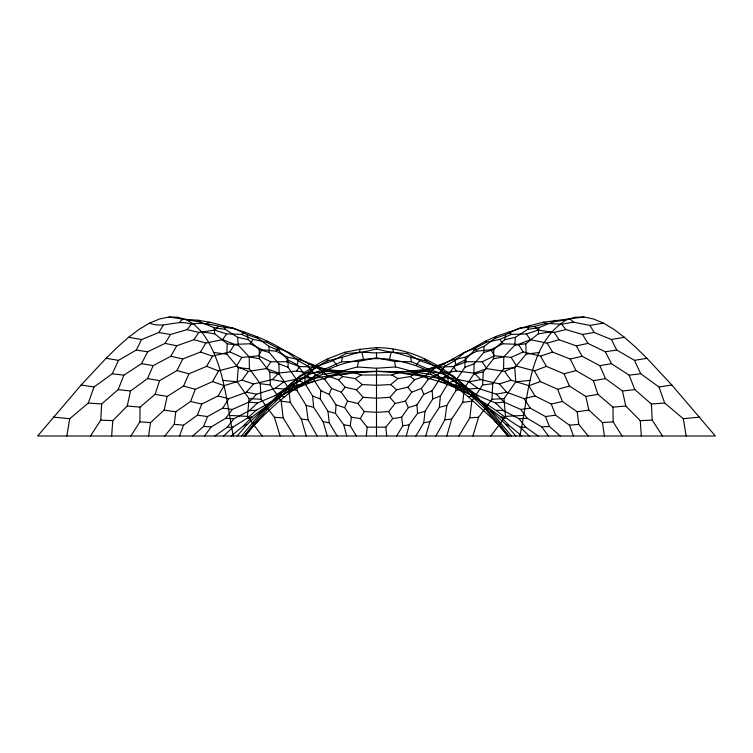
<?xml version="1.0" encoding="UTF-8"?>
<svg xmlns="http://www.w3.org/2000/svg" width="753" height="753" viewBox="0 0 753 753"><rect width="100%" height="100%" fill="white"/><g stroke="black" fill="none" stroke-linecap="round" stroke-linejoin="round"><path stroke-width="1.13" d="M376.5 435.996L376.5 371.285L411.336 371.991L425.464 371.427L442.933 373.29L456.29 371.031L474.23 373.102L486.73 368.622L504.623 371.398L516.605 366.127L534.451 370.9L546.349 366.372L564.063 373.789L576.036 370.608L593.42 380.679L605.506 378.618L622.467 390.995L625.762 405.999L640.238 420.645L641.358 435.996M231.199 435.996L243.501 425.765L252.462 416.673L266.308 406.253L282.902 391.955L309.869 374.015L324.204 369.441L341.486 361.816L358.419 361.449L376.5 357.769L376.5 352.959L393.499 352.028L410.554 357.195L425.887 360.903L454.341 377.498L478.852 398.93L491.041 411.505L511.419 435.996M245.224 435.996L267.673 409.02L281.001 396.502L291.59 385.103L306.207 375.672L317.587 366.127L333.184 360.555L346.098 353.468L361.845 352.423L376.5 348.997L376.5 347.622C416.804 347.67 451.678 371.154 478.852 398.93M130.918 435.996L139.879 421.84L140.02 407.138L155.118 394.337L159.58 380.67L176.964 370.58L182.763 358.993L200.458 352.028L205.851 343.039L222.596 339.65L234.522 344.356L250.222 343.773L262.025 349.703L276.21 351.199L288.06 357.327L300.391 359.878L322.595 368.339L334.878 371.681L342.766 376.538L355.068 378.571L362.259 384.567L376.5 385.301L390.741 384.567L397.942 378.571L410.234 376.538L418.122 371.681L430.415 368.349L452.619 359.878L464.94 357.308L476.79 351.18L490.975 349.674L502.769 343.763L518.478 344.366L530.404 339.697L547.158 343.133L559.055 339.772L576.299 345.862L587.971 343.406L605.327 351.802L616.745 350.041L634.497 360.348L640.718 373.752L658.997 386.995L664.683 403.034L683.291 418.724L686.19 435.996M472.959 435.996L478.56 417.294L491.935 399.278L492.754 383.71L503.597 368.782L503.776 356.875L514.741 345.222L515.428 337.297L527.599 329.39L539.026 327.611L552.928 321.917L566.491 319.78L574.963 317.248L583.989 317.004L593.505 318.999L603.454 323.122L613.751 329.259L624.406 337.288L635.438 347.029L646.949 358.306L671.845 385.018L715.35 435.996L37.65 435.996L81.155 385.018L106.051 358.306L117.562 347.029L128.594 337.288L139.249 329.259L149.555 323.122L159.495 318.99L169.011 317.004L178.037 317.248L186.509 319.78L200.072 321.926L213.974 327.621L225.401 329.39L237.572 337.288L248.292 339.707L259.211 349.552L269.216 352.489L278.921 363.878L288.013 367.219L296.607 379.71L297.087 390.628L306.151 405.453L308.137 419.835L317.098 435.996M446.793 435.996L451.678 419.045L462.775 402.356L464.243 388.407L473.806 374.062L474.07 363.878L483.784 352.498L493.799 349.561L504.708 339.725L515.428 337.297M280.041 435.996L274.431 417.313L261.065 399.288L260.246 383.71L249.403 368.772L238.268 367.699L226.879 354.183L227.161 343.754L214.756 333.843L201.55 331.8L194.368 324.637L186.509 319.78M288.013 367.219L288.201 360.141L278.855 350.569L268.943 346.342L258.025 338.332L247.361 334.737L234.898 328.722L209.861 322.228L198.114 320.241L182.744 319.15L169.011 317.004M458.859 435.996L469.825 417.802L471.802 401.189L482.617 384.99L483.247 371.926L493.469 358.739L493.799 349.561M435.902 435.996L444.863 419.826L446.84 405.443L455.904 390.609L456.384 379.71L464.987 367.219L474.07 363.878M406.281 435.996L409.237 424.814L417.539 413.388L416.936 404.916L423.751 394.393L432.128 390.656L439.263 379.747L447.743 375.323L455.725 364.725L464.799 360.132L474.155 350.569L474.296 347.472L485.327 341.222L496.095 336.412L520.229 328.223L534.574 326.388L546.179 323.385L561.587 324.214L573.438 322.171L589.919 325.4L603.454 323.122M483.784 352.498L484.066 346.352L494.975 338.342L505.649 334.746L518.102 328.722L543.139 322.237L583.989 317.004M90.482 435.996L100.798 420.127L101.636 403.985L118.183 389.621L123.85 375.192L141.498 363.671L147.673 351.792L165.039 343.387L170.479 334.501L187.083 329.616L198.83 332.393L214.887 330.125L226.634 333.937L241.581 334.379L253.083 339.377L266.43 342.144L277.509 348.008L288.926 352.489L309.135 364.085L319.837 369.158L327.621 375.898L338.445 379.776L345.175 387.23L356.423 389.79L363.125 397.33L376.5 398.205L389.875 397.33L396.586 389.79L407.825 387.23L414.555 379.776L425.389 375.898L433.173 369.168L443.865 364.094L464.074 352.498L475.491 348.008L486.57 342.144L499.907 339.368L511.419 334.379L526.366 333.946L538.122 330.125L554.17 332.402L565.917 329.588L582.521 334.464L594.202 332.497L611.398 339.509L624.406 337.288M327.282 435.996L323.093 421.708L313.634 407.298L312.627 396.003L304.749 383.136L305.247 375.333L297.266 364.734L288.201 360.141M425.464 371.427L425.586 369.554L439.291 366.927L453.475 366.57L466.455 361.741L482.184 361.798L494.429 355.793L511.146 357.383L523.156 351.924L540.56 356.131L552.551 352.093L570.237 359.049L582.116 356.273L599.812 365.666L611.502 363.69L629.15 375.192L634.817 389.621L651.364 403.985L664.683 403.034M346.719 435.996L343.763 424.814L335.462 413.388L336.064 404.926L329.24 394.412L320.863 390.666L313.728 379.766L305.247 375.333M111.642 435.996L112.762 420.635L127.238 405.999L130.533 390.986L147.494 378.599L153.188 365.629L170.884 356.216L176.701 345.787L193.945 339.688L205.851 343.039M262.11 435.996L247.492 416.39L249.008 398.619L237.167 381.809L238.268 367.699M337.09 435.996L329.221 422.725L327.988 411.336L320.223 398.939L320.863 390.666M425.718 435.996L429.907 421.708L439.357 407.288L440.373 395.993L448.242 383.136L447.743 375.323M366.325 435.996L367.172 427.158L360.301 418.602L351.35 417.2L344.639 407.637L336.064 404.926M415.92 435.996L423.779 422.725L425.012 411.336L432.777 398.939L432.128 390.656M164.775 435.996L174.254 424.325L175.778 411.797L190.575 401.471L195.319 389.32L212.553 381.592L218.549 370.89L236.395 366.127L248.377 371.38L266.27 368.603L278.77 373.074L296.71 371.013L310.076 373.3L327.546 371.464L341.674 372.029L376.5 371.285L416.767 374.288L437.794 378.166L449.447 377.648L469.119 381.809L480.734 379.625L499.418 383.955L510.958 380.18L528.888 385.677L540.447 381.592L557.681 389.32L569.447 386.054L585.806 396.436L597.882 394.337L612.98 407.147L625.762 405.999M514.741 345.222L525.839 343.763L538.244 333.852L539.026 327.611M356.348 435.996L350.258 425.793L351.35 417.2M148.595 435.996L150.553 422.584L164.116 410.074L167.194 396.426L183.553 386.054L188.937 373.78L206.651 366.353L212.44 356.103L229.844 351.924L241.845 357.393L258.561 355.821L270.807 361.798L286.545 361.76L299.525 366.579L313.719 366.946L327.414 369.591L352.564 372.001L357.421 371.333M66.81 435.996L69.709 418.724L88.317 403.034L94.003 386.995L112.282 373.752L118.503 360.348L136.265 350.06L141.602 339.547L158.808 332.553L170.479 334.501M519.815 435.996C528.7 396.577 528.117 343.754 566.491 319.78M241.581 435.996L261.959 411.505L274.148 398.939L298.659 377.507L327.131 360.941L342.455 357.242L359.51 352.056L360 349.298L376.5 347.622M266.308 406.253L291.995 388.661L321.955 374.57L337.4 372.198L357.449 366.956L358.419 361.449M297.266 364.734L298.019 360.593C279.485 344.441 255.935 335.584 232.771 328.233C218.737 327.546 205.607 321.098 191.413 324.223C177.407 318.867 163.58 329.014 149.555 323.122M504.708 339.725L505.649 334.746M341.486 361.816L342.455 357.242M244.094 435.996C281.038 395.127 330.369 352.508 389.489 359.341L391.155 352.432L406.902 353.468L419.816 360.555L435.413 366.118L446.793 375.662L461.41 385.094L471.999 396.492L485.327 409.02L507.776 435.996M313.728 379.766L315.309 374.636L307.553 365.958L298.019 360.593M286.545 361.76L288.06 357.327M179.496 435.996L183.534 425.191L197.39 415.195L201.729 404.041L218.05 395.965L224.112 385.668L242.042 380.161L253.582 383.936L272.266 379.597L283.881 381.799L303.553 377.648L315.215 378.185L336.233 374.326L376.5 371.436L376.5 368.245L357.449 366.956M329.24 394.412L331.555 388.454L324.731 379.39L315.309 374.636M192.749 435.996L203.583 426.443L207.564 416.541L222.709 408.145L228.884 398.685L246.335 392.209L253.582 383.936M276.21 351.199L277.509 348.008M309.869 374.015L311.535 370.062M321.955 374.57L324.204 369.441M344.639 407.637L347.585 401.095L341.231 392.191L331.555 388.454M452.619 359.878L453.306 358.372M527.599 329.39L529.321 325.861M327.131 360.941L328.477 358.494L344.498 352.329L360 349.298M439.291 366.927L440.449 364.866M258.561 355.821L262.025 349.703M494.975 338.342L496.095 336.412M360.301 418.602L364.348 411.599L376.5 412.315L388.652 411.599L395.165 403.476L405.415 401.085L411.769 392.181L421.445 388.444L428.269 379.38L437.681 374.618L445.437 365.958L454.981 360.583L464.215 352.856L474.296 347.472M396.652 435.996L402.751 425.793L401.65 417.2L408.361 407.627L416.936 404.916M158.808 332.553L163.09 325.428M229.844 351.924L234.522 344.356M236.395 366.127L241.845 357.393M296.71 371.013L299.525 366.579M250.222 343.773L253.083 339.377M291.995 388.661L294.734 384.472M266.27 368.603L270.807 361.798M193.945 339.688L198.83 332.393M282.902 391.955L284.982 389M490.9 435.996L505.508 416.381L503.992 398.601L515.824 381.809L514.732 367.699L526.121 354.192L525.839 343.763M222.596 339.65L226.634 333.937M242.042 380.161L248.377 371.38M204.552 435.996L211.254 426.876L225.787 418.282L232.301 409.434L248.801 402.121L256.717 394.167L275.165 388.313L283.881 381.799M244.301 435.996C267.324 405.5 293.237 375.116 328.477 358.494M389.489 359.341L402.61 361.722L415.807 365.638L419.816 360.555M214.878 435.996L227.152 427.29L233.967 418.734L249.29 410.677L257.63 402.864L274.911 395.692L284.785 389.056L304.221 383.07L315.215 378.185M341.231 392.191L345.175 387.23M187.083 329.616L191.413 324.223M386.675 435.996L385.828 427.158L392.708 418.602L401.65 417.2M324.731 379.39L327.621 375.898M307.553 365.958L309.135 364.085M237.176 435.996L246.777 424.824L269.508 403.523M347.585 401.095L357.835 403.476L363.125 397.33M298.659 377.507L300.503 375.418M214.887 330.125L218.426 326.397M272.266 379.597L278.77 373.074M223.754 435.996L232.865 427.149L247.37 418.084L256.302 410.216L276.803 398.798M179.572 322.162L182.744 319.15M356.423 389.79L362.259 384.567M241.581 334.379L244.076 332.167M552.928 321.917L554.886 320.26M271.908 401.453L282.281 394.845L299.76 386.797L312.307 381.978L332.892 375.841L337.4 372.198M274.148 398.939L276.087 397.48M338.445 379.776L342.766 376.538M266.43 342.144L267.673 341.213M299.76 386.797L304.551 383.221M406.902 353.468L408.502 352.319M256.98 421.925L258.467 420.908M303.553 377.648L310.076 373.3M259.437 413.058L261.959 411.505M355.068 378.571L361.139 375.013L391.871 375.003L400.445 371.973L425.586 369.554M415.807 365.638L429.012 371.116L442.171 378.147L446.793 375.662M474.155 350.569L484.066 346.352M336.233 374.326L341.674 372.029M448.242 383.136L456.384 379.71M432.777 398.939L440.373 395.993M206.821 323.395L209.861 322.228M252.537 423.299L254.194 422.791M319.837 369.158L322.595 368.339M243.501 425.765L246.777 424.824M247.37 418.084L252.462 416.673M417.539 413.388L425.012 411.336M455.904 390.609L464.243 388.407M499.418 383.955L506.665 392.219L524.116 398.685L534.95 395.965L551.271 404.041L562.425 401.471L577.222 411.806L588.884 410.074L602.447 422.593L604.405 435.996M439.357 407.288L446.84 405.443M265.828 409.472L267.673 409.02M518.102 328.722L520.229 328.223M334.878 371.681L338.699 370.815M473.806 374.062L483.247 371.926M435.413 366.118L437.954 365.638M469.119 381.809L477.835 388.322L496.283 394.177L506.665 392.219M493.469 358.739L503.776 356.875M423.779 422.725L429.907 421.708M634.497 360.348L646.949 358.306M538.244 333.852L551.45 331.8M658.997 386.995L671.845 385.018M402.751 425.793L409.237 424.814M332.892 375.841L348.893 373.639M304.221 383.07L312.307 381.978M496.283 394.177L504.199 402.121L520.7 409.434L530.291 408.145L545.436 416.541L555.61 415.195L569.466 425.191L573.504 435.996M526.121 354.192L539.252 352.47M462.775 402.356L471.802 401.189M482.617 384.99L492.754 383.71M629.15 375.192L640.718 373.752M274.911 395.692L282.281 394.845M444.863 419.826L451.678 419.045M622.467 390.995L634.817 389.621M515.824 381.809L530.008 380.397M683.291 418.724L699.688 417.115M503.597 368.782L514.732 367.699M289.02 385.348L291.59 385.103M569.466 425.191L578.746 424.334L588.225 435.996M437.794 378.166L448.779 383.061L468.215 389.056L478.089 395.692L495.361 402.874L504.199 402.121M468.215 389.056L477.835 388.322M602.447 422.593L613.121 421.859L622.082 435.996M376.5 368.245L395.551 366.946L415.609 372.17L431.055 374.542L461.005 388.652L476.197 398.789L500.538 416.673L509.499 425.765L521.801 435.996M249.29 410.677L256.302 410.216M469.825 417.802L478.56 417.294M491.935 399.278L503.992 398.601M495.361 402.874L503.71 410.667L519.033 418.734L527.213 418.282L541.746 426.876L548.448 435.996M541.746 426.876L549.417 426.452L560.251 435.996M505.508 416.381L523.382 415.421M640.238 420.645L652.202 420.127L662.518 435.996M442.171 378.147L455.236 386.675L468.234 396.643L471.999 396.492M227.152 427.29L232.865 427.149M385.828 427.158L367.172 427.158M376.5 357.769L394.591 361.431L411.524 361.779L428.805 369.403L443.131 373.996L470.098 391.955L486.692 406.253M476.197 398.789C492.547 405.773 504.858 418.452 520.135 427.149L525.848 427.299L538.122 435.996M281.001 396.502L284.766 396.643M100.798 420.127L112.762 420.635M359.51 352.056L376.5 352.959M249.008 398.619L261.065 399.288M201.55 331.8C219.857 355.764 224.658 386.487 229.618 415.421L247.492 416.39M225.787 418.282L233.967 418.734M203.583 426.443L211.254 426.876M274.431 417.313L283.166 417.811L294.141 435.996M496.698 410.206L503.71 410.667M139.879 421.84L150.553 422.584M88.317 403.034L101.636 403.985M275.165 388.313L284.785 389.056M248.801 402.121L257.63 402.864M127.238 405.999L140.02 407.138M174.254 424.325L183.534 425.191M461.41 385.094L463.98 385.338M53.312 417.115L69.709 418.724M222.992 380.397L237.167 381.809M118.183 389.621L130.533 390.986M278.921 363.878L279.175 374.081L288.747 388.426L290.225 402.366L301.322 419.054L308.137 419.835M404.116 373.61L420.118 375.803L440.703 381.95L453.24 386.778L470.719 394.826L478.089 395.692M112.282 373.752L123.85 375.192M260.246 383.71L270.374 384.999L281.189 401.198L283.166 417.811M281.189 401.198L290.225 402.366M213.748 352.47L226.879 354.183M227.161 343.754L238.259 345.213L249.215 356.875L259.521 358.748L269.734 371.944L270.374 384.999M197.39 415.195L207.564 416.541M222.709 408.145L232.301 409.434M395.579 371.304L400.445 371.973M440.703 381.95L448.779 383.061M164.116 410.074L175.778 411.797M343.763 424.814L350.258 425.793M136.265 350.06L147.673 351.792M81.155 385.018L94.003 386.995M106.051 358.306L118.503 360.348M323.093 421.708L329.221 422.725M141.498 363.671L153.188 365.629M147.494 378.599L159.58 380.67M128.594 337.288L141.602 339.547M155.118 394.337L167.194 396.426M315.055 365.657L317.587 366.127M246.335 392.209L256.717 394.167M165.039 343.387L176.701 345.787M269.734 371.944L279.175 374.081M190.575 401.471L201.729 404.041M232.771 328.233L234.898 328.722M414.301 370.796L418.122 371.681M376.5 348.997L391.155 352.432M170.884 356.216L182.763 358.993M485.327 409.02L487.172 409.472L498.806 422.791L508.699 435.996M306.151 405.453L313.634 407.298M218.05 395.965L228.884 398.685M288.747 388.426L297.087 390.628M176.964 370.58L188.937 373.78M327.988 411.336L335.462 413.388M500.538 416.673L505.63 418.075M183.553 386.054L195.319 389.32M483.492 403.523L506.214 424.824L509.499 425.765M430.415 368.349L433.173 369.168M498.806 422.791L500.463 423.299M200.458 352.028L212.44 356.103M352.564 372.001L361.139 375.013M212.553 381.592L224.112 385.668M543.139 322.237L546.179 323.385M206.651 366.353L218.549 370.89M312.627 396.003L320.223 398.939M296.607 379.71L304.749 383.136M411.336 371.991L416.767 374.288M306.207 375.672L310.829 378.147M391.871 375.003L397.942 378.571M491.041 411.505L493.563 413.058M470.719 394.826L481.092 401.443M442.933 373.29L449.447 377.648M468.234 396.643L496.02 421.925M344.498 352.329L346.098 353.468M485.327 341.222L486.57 342.144M448.449 383.192L453.24 386.778M410.234 376.538L414.555 379.776M415.609 372.17L420.118 375.803M198.114 320.241L200.072 321.926M508.924 332.158L511.419 334.379M390.741 384.567L396.586 389.79M570.266 319.178L573.438 322.171M520.135 427.149L529.246 435.996M474.23 373.102L480.734 379.625M494.533 420.908L508.906 435.996M534.574 326.388L538.122 330.125M452.497 375.399L454.341 377.498M389.875 397.33L395.165 403.476M506.214 424.824L515.824 435.996M476.913 397.471L487.172 409.472M443.865 364.094L445.437 365.958M425.389 375.898L428.269 379.38M561.587 324.214L565.917 329.588M357.835 403.476L364.348 411.599M519.033 418.734L525.848 427.299M407.825 387.23L411.769 392.181M333.184 360.555L337.193 365.638M520.7 409.434L527.213 418.282M504.623 371.398L510.958 380.18M526.366 333.946L530.404 339.697M468.008 389L470.098 391.955M482.184 361.798L486.73 368.622M554.17 332.402L559.055 339.772M458.257 384.463L461.005 388.652M524.116 398.685L530.291 408.145M499.907 339.368L502.769 343.763M453.475 366.57L456.29 371.031M511.146 357.383L516.605 366.127M518.478 344.366L523.156 351.924M582.521 334.464L587.971 343.406M589.919 325.4L594.202 332.497M547.158 343.133L552.551 352.093M528.888 385.677L534.95 395.965M388.652 411.599L392.708 418.602M256.914 336.403L258.025 338.332M540.56 356.131L546.349 366.372M490.975 349.674L494.429 355.793M534.451 370.9L540.447 381.592M576.299 345.862L582.116 356.273M312.551 364.866L313.719 366.946M424.532 358.475L425.887 360.903M605.327 351.802L611.502 363.69M611.398 339.509L616.745 350.041M570.237 359.049L576.036 370.608M223.679 325.87L225.401 329.39M299.703 358.372L300.391 359.878M405.415 401.085L408.361 407.627M599.812 365.666L605.506 378.618M564.063 373.789L569.447 386.054M428.805 369.403L431.055 374.542M441.474 370.034L443.131 373.996M475.491 348.008L476.79 351.18M545.436 416.541L549.417 426.452M557.681 389.32L562.425 401.471M551.271 404.041L555.61 415.195M421.445 388.444L423.751 394.393M464.94 357.308L466.455 361.741M593.42 380.679L597.882 394.337M437.681 374.618L439.263 379.747M301.322 419.054L306.207 435.996M361.845 352.423L363.511 359.341M585.806 396.436L588.884 410.074M410.554 357.195L411.524 361.779M247.361 334.737L248.292 339.707M454.981 360.583L455.725 364.725M393.01 349.279L393.499 352.028M394.591 361.431L395.551 366.946M229.618 415.421L233.185 435.996M213.974 327.621L214.756 333.843M577.222 411.806L578.746 424.334M237.572 337.288L238.259 345.213M327.414 369.591L327.546 371.464M651.364 403.985L652.202 420.127M278.714 347.462L278.855 350.569M268.943 346.342L269.216 352.489M259.211 349.552L259.521 358.748M464.799 360.132L464.987 367.219M249.215 356.875L249.403 368.772M612.98 407.147L613.121 421.859"/></g></svg>
